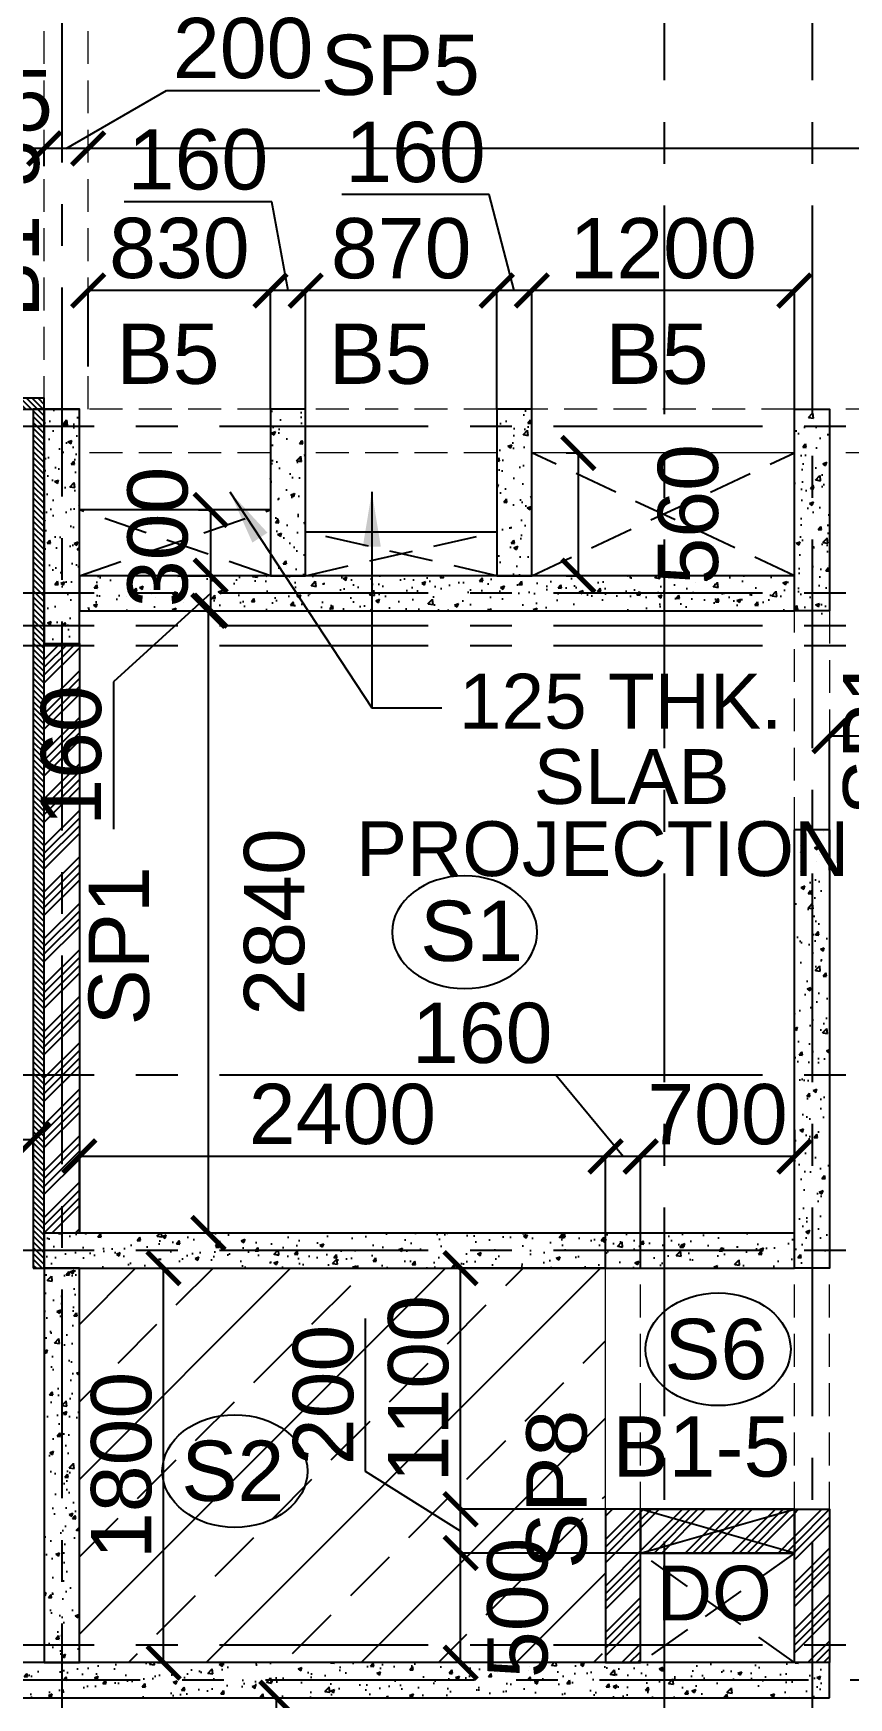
# Model space of a CAD drawing. Header units: inches. Extents: x -1898 to 127651, y -195120 to -109120.
# Drawn here: x 51554 to 55273, y -130830 to -123235 of the extents above; entities that cross this region are included whole.
import ezdxf

# ---------------------------------------------------------------- set-up
doc = ezdxf.new("R2010")
doc.units = ezdxf.units.IN
doc.header["$MEASUREMENT"] = 0
doc.linetypes.add('CENTER', pattern=[50.8, 31.75, -6.35, 6.35, -6.35])
doc.linetypes.add('Hidden', pattern=[3, 2, -1])
for name, color, linetype in [('1', 8, 'Continuous'), ('160 R.C. WALL HAT', 8, 'Continuous'), ('160 R.C.WALL', 6, 'Continuous'), ('2', 5, 'Continuous'), ('4', 4, 'Continuous'), ('ARROW', 5, 'Continuous'), ('BEAM TEXT', 4, 'Continuous'), ('DIM', 251, 'Continuous'), ('GRID', 8, 'CENTER'), ('NON STRUC R.C.WALL', 6, 'Continuous'), ('NON.STRUC.R.C.WALLS', 1, 'Continuous'), ('SPANRAL BEAM', 3, 'Continuous'), ('SUNKEN', 8, 'Continuous'), ('TEXT-1', 3, 'Continuous')]:
    doc.layers.add(name, color=color, linetype=linetype)
for name, color, linetype, lineweight in [('BEAMS', 3, 'Continuous', 0), ('SLAB CIR', 1, 'Continuous', 25), ('SLAB TXT', 3, 'Continuous', 0), ('text', 4, 'Continuous', 30)]:
    doc.layers.add(name, color=color, linetype=linetype, lineweight=lineweight)
doc.styles.add('T200', font='sanss___.ttf', dxfattribs={"height": 275})
doc.styles.add('T300', font='sanss___.ttf', dxfattribs={"height": 350})
doc.dimstyles.new('T 200', dxfattribs={"dimtxt": 275, "dimasz": 150, "dimexe": 1, "dimexo": 0, "dimgap": 50, "dimtad": 1, "dimdec": 0, "dimrnd": 5, "dimdsep": 46, "dimtxsty": 'T200', "dimblk": 'ARCHTICK', "dimcen": 2.5, "dimdle": 1, "dimclrd": 5, "dimclre": 253, "dimclrt": 1, "dimadec": 0, "dimazin": 0, "dimtfac": 1, "dimtdec": 0, "dimtmove": 2, "dimatfit": 3, "dimfxl": 0, "dimarcsym": 0})
pattern_1 = [(45, (2351000.05, -240971.21), (-106.066017, 106.066017), []), (45, (2351035.4, -240971.21), (-106.066017, 106.066017), []), (45, (2351070.76, -240971.21), (-106.066017, 106.066017), []), (45, (2351106.12, -240971.21), (-106.066017, 106.066017), [])]
pattern_2 = [(135, (89513.378, 0), (13.2582521, 13.2582521), [])]
pattern_3 = [(50, (2184721.52, 112605.64), (179.315046, -15.688034), [18.75, -206.25]), (355, (2184721.52, 112605.64), (-34.687833, 188.048033), [15, -165]), (100.451444, (2184736.47, 112604.33), (144.627212, 172.359998), [15.935048, -175.285528]), (46.1842, (2184721.52, 112655.64), (266.810333, -41.37982), [28.125, -309.375]), (96.635635, (2184743.76, 112652.2), (233.665486, 243.52965), [23.902586, -262.92844]), (351.184164, (2184721.52, 112655.64), (233.665486, 243.52965), [22.5, -247.5]), (21, (2184746.52, 112643.14), (149.226763, -100.654723), [18.75, -206.25]), (326, (2184746.52, 112643.14), (60.828833, 181.287511), [15, -165]), (71.451445, (2184758.96, 112634.75), (210.055594, 80.632788), [15.935047, -175.285528]), (37.5, (2184721.524, 112605.64), (3.0399638, 83.2234635), [0, -163, 0, -167.5, 0, -165.625]), (7.5, (2184721.52, 112605.64), (65.7673844, 98.602928), [0, -95.5, 0, -159.25, 0, -63.125]), (327.5, (2184665.774, 112605.64), (133.455609, -5.638718), [0, -62.5, 0, -195, 0, -258.75]), (317.5, (2184640.77, 112605.64), (145.7965423, 25.0262456), [0, -81.25, 0, -129.5, 0, -183.75])]

# ---------------------------------------------------------------- blocks, each defined once
blk = doc.blocks.new('_ARCHTICK')
at = {"color": 0, "linetype": 'ByBlock', "const_width": 0.15}
blk.add_lwpolyline([(-0.5, -0.5), (0.5, 0.5)], dxfattribs=at)
blk = doc.blocks.new('*D571')
at = {"layer": 'Defpoints', "color": 0}
for p in [(55186, -126442.3), (56986, -126636.4, 14.7), (55186, -127054, 14.7)]:
    blk.add_point(p, dxfattribs=at)
at = {"layer": 'DIM', "color": 5, "lineweight": -2}
blk.add_line((56987, -126442.3), (55185, -126442.3), dxfattribs=at)
at = {"layer": 'DIM', "color": 253, "lineweight": -2}
for p, q in [((55186, -127054), (55186, -126441.3)), ((56986, -126636.4), (56986, -126441.3))]:
    blk.add_line(p, q, dxfattribs=at)
at = {"layer": 'DIM', "color": 5, "lineweight": -2, "xscale": 150, "yscale": 150, "zscale": 150, "rotation": 180}
blk.add_blockref('_ARCHTICK', (55186, -126442.3), dxfattribs=at)
at = {"layer": 'DIM', "color": 5, "lineweight": -2, "xscale": 150, "yscale": 150, "zscale": 150}
blk.add_blockref('_ARCHTICK', (56986, -126442.3), dxfattribs=at)
at = {"layer": 'DIM', "color": 1, "insert": (56086, -126250.7), "char_height": 275, "attachment_point": 5, "style": 'T200'}
blk.add_mtext('1800', dxfattribs=at)
blk = doc.blocks.new('*D572')
at = {"layer": 'Defpoints', "color": 0}
for p in [(53984.9, -125150.2, 14.7), (54040.2, -125150.2), (53984.9, -125710.2, 14.7)]:
    blk.add_point(p, dxfattribs=at)
at = {"layer": 'DIM', "color": 253, "lineweight": -2}
for p, q in [((53984.9, -125150.2), (54041.2, -125150.2)), ((53984.9, -125710.2), (54041.2, -125710.2))]:
    blk.add_line(p, q, dxfattribs=at)
at = {"layer": 'DIM', "color": 5, "lineweight": -2}
blk.add_line((54040.2, -125711.2), (54040.2, -125149.2), dxfattribs=at)
at = {"layer": 'DIM', "color": 5, "lineweight": -2, "xscale": 150, "yscale": 150, "zscale": 150}
for p, rotation in [((54040.2, -125150.2), 90), ((54040.2, -125710.2), 270)]:
    blk.add_blockref('_ARCHTICK', p, dxfattribs=dict(at, rotation=rotation))
at = {"layer": 'DIM', "color": 1, "insert": (54541.7, -125430.2), "char_height": 275, "attachment_point": 5, "rotation": 90, "style": 'T200'}
blk.add_mtext('560', dxfattribs=at)
blk = doc.blocks.new('*D573')
at = {"layer": 'Defpoints', "color": 0}
for p in [(53828, -124409.5), (55026, -125030.2, 14.7), (53828, -125150.2, 14.7)]:
    blk.add_point(p, dxfattribs=at)
at = {"layer": 'DIM', "color": 5, "lineweight": -2}
blk.add_line((55027, -124409.5), (53827, -124409.5), dxfattribs=at)
at = {"layer": 'DIM', "color": 253, "lineweight": -2}
for p, q in [((53828, -125150.2), (53828, -124408.5)), ((55026, -125030.2), (55026, -124408.5))]:
    blk.add_line(p, q, dxfattribs=at)
at = {"layer": 'DIM', "color": 5, "lineweight": -2, "xscale": 150, "yscale": 150, "zscale": 150, "rotation": 180}
blk.add_blockref('_ARCHTICK', (53828, -124409.5), dxfattribs=at)
at = {"layer": 'DIM', "color": 5, "lineweight": -2, "xscale": 150, "yscale": 150, "zscale": 150}
blk.add_blockref('_ARCHTICK', (55026, -124409.5), dxfattribs=at)
at = {"layer": 'DIM', "color": 1, "insert": (54427, -124217.8), "char_height": 275, "attachment_point": 5, "style": 'T200'}
blk.add_mtext('1200', dxfattribs=at)
blk = doc.blocks.new('*D574')
at = {"layer": 'Defpoints', "color": 0}
for p in [(53668, -124409.5), (53668, -124950.2, 14.7), (53828, -125150.2, 14.7)]:
    blk.add_point(p, dxfattribs=at)
at = {"layer": 'DIM', "color": 5, "lineweight": -2}
for p, q in [((53633.1, -123970.5), (52960.8, -123970.5)), ((53748, -124409.5), (53633.1, -123970.5)), ((53829, -124409.5), (53667, -124409.5))]:
    blk.add_line(p, q, dxfattribs=at)
at = {"layer": 'DIM', "color": 253, "lineweight": -2}
for p, q in [((53668, -124950.2), (53668, -124408.5)), ((53828, -125150.2), (53828, -124408.5))]:
    blk.add_line(p, q, dxfattribs=at)
at = {"layer": 'DIM', "color": 5, "lineweight": -2, "xscale": 150, "yscale": 150, "zscale": 150, "rotation": 180}
blk.add_blockref('_ARCHTICK', (53668, -124409.5), dxfattribs=at)
at = {"layer": 'DIM', "color": 5, "lineweight": -2, "xscale": 150, "yscale": 150, "zscale": 150}
blk.add_blockref('_ARCHTICK', (53828, -124409.5), dxfattribs=at)
at = {"layer": 'DIM', "color": 1, "insert": (53297, -123778.7), "char_height": 275, "attachment_point": 5, "style": 'T200'}
blk.add_mtext('160', dxfattribs=at)
blk = doc.blocks.new('*D575')
at = {"layer": 'Defpoints', "color": 0}
for p in [(52795.9, -124409.5), (52795.9, -124950.2, 14.7), (53668, -124950.2, 14.7)]:
    blk.add_point(p, dxfattribs=at)
at = {"layer": 'DIM', "color": 5, "lineweight": -2}
blk.add_line((53669, -124409.5), (52794.9, -124409.5), dxfattribs=at)
at = {"layer": 'DIM', "color": 253, "lineweight": -2}
for p, q in [((52795.9, -124950.2), (52795.9, -124408.5)), ((53668, -124950.2), (53668, -124408.5))]:
    blk.add_line(p, q, dxfattribs=at)
at = {"layer": 'DIM', "color": 5, "lineweight": -2, "xscale": 150, "yscale": 150, "zscale": 150, "rotation": 180}
blk.add_blockref('_ARCHTICK', (52795.9, -124409.5), dxfattribs=at)
at = {"layer": 'DIM', "color": 5, "lineweight": -2, "xscale": 150, "yscale": 150, "zscale": 150}
blk.add_blockref('_ARCHTICK', (53668, -124409.5), dxfattribs=at)
at = {"layer": 'DIM', "color": 1, "insert": (53232, -124217.8), "char_height": 275, "attachment_point": 5, "style": 'T200'}
blk.add_mtext('870', dxfattribs=at)
blk = doc.blocks.new('*D576')
at = {"layer": 'Defpoints', "color": 0}
for p in [(52635.9, -124409.5), (52635.9, -124950.2, 14.7), (52795.9, -124950.2, 14.7)]:
    blk.add_point(p, dxfattribs=at)
at = {"layer": 'DIM', "color": 5, "lineweight": -2}
for p, q in [((52641.2, -124004.1), (51969, -124004.1)), ((52715.9, -124409.5), (52641.2, -124004.1)), ((52796.9, -124409.5), (52634.9, -124409.5))]:
    blk.add_line(p, q, dxfattribs=at)
at = {"layer": 'DIM', "color": 253, "lineweight": -2}
for p, q in [((52635.9, -124950.2), (52635.9, -124408.5)), ((52795.9, -124950.2), (52795.9, -124408.5))]:
    blk.add_line(p, q, dxfattribs=at)
at = {"layer": 'DIM', "color": 5, "lineweight": -2, "xscale": 150, "yscale": 150, "zscale": 150, "rotation": 180}
blk.add_blockref('_ARCHTICK', (52635.9, -124409.5), dxfattribs=at)
at = {"layer": 'DIM', "color": 5, "lineweight": -2, "xscale": 150, "yscale": 150, "zscale": 150}
blk.add_blockref('_ARCHTICK', (52795.9, -124409.5), dxfattribs=at)
at = {"layer": 'DIM', "color": 1, "insert": (52305.1, -123812.3), "char_height": 275, "attachment_point": 5, "style": 'T200'}
blk.add_mtext('160', dxfattribs=at)
blk = doc.blocks.new('*D559')
at = {"layer": 'Defpoints', "color": 0}
for p in [(52097.2, -130830.2, 14.7), (52662.6, -130830.2), (52395.7, -133980.2, 14.7)]:
    blk.add_point(p, dxfattribs=at)
at = {"layer": 'DIM', "color": 253, "lineweight": -2}
for p, q in [((52097.2, -130830.2), (52663.6, -130830.2)), ((52395.7, -133980.2), (52663.6, -133980.2))]:
    blk.add_line(p, q, dxfattribs=at)
at = {"layer": 'DIM', "color": 5, "lineweight": -2}
blk.add_line((52662.6, -133981.2), (52662.6, -130829.2), dxfattribs=at)
at = {"layer": 'DIM', "color": 5, "lineweight": -2, "xscale": 150, "yscale": 150, "zscale": 150}
for p, rotation in [((52662.6, -130830.2), 90), ((52662.6, -133980.2), 270)]:
    blk.add_blockref('_ARCHTICK', p, dxfattribs=dict(at, rotation=rotation))
at = {"layer": 'DIM', "color": 1, "insert": (52470.7, -132405.2), "char_height": 275, "attachment_point": 5, "rotation": 90, "style": 'T200'}
blk.add_mtext('3150', dxfattribs=at)
blk = doc.blocks.new('*D560')
at = {"layer": 'Defpoints', "color": 0}
for p in [(52120.9, -128870.2, 14.7), (52148.2, -128870.2), (52120.9, -130670.2, 14.7)]:
    blk.add_point(p, dxfattribs=at)
at = {"layer": 'DIM', "color": 253, "lineweight": -2}
for p, q in [((52120.9, -128870.2), (52149.2, -128870.2)), ((52120.9, -130670.2), (52149.2, -130670.2))]:
    blk.add_line(p, q, dxfattribs=at)
at = {"layer": 'DIM', "color": 5, "lineweight": -2}
blk.add_line((52148.2, -130671.2), (52148.2, -128869.2), dxfattribs=at)
at = {"layer": 'DIM', "color": 5, "lineweight": -2, "xscale": 150, "yscale": 150, "zscale": 150}
for p, rotation in [((52148.2, -128870.2), 90), ((52148.2, -130670.2), 270)]:
    blk.add_blockref('_ARCHTICK', p, dxfattribs=dict(at, rotation=rotation))
at = {"layer": 'DIM', "color": 1, "insert": (51956.5, -129770.2), "char_height": 275, "attachment_point": 5, "rotation": 90, "style": 'T200'}
blk.add_mtext('1800', dxfattribs=at)
blk = doc.blocks.new('*D561')
at = {"layer": 'Defpoints', "color": 0}
for p in [(52352.6, -125870.2, 14.7), (52352.6, -125870.2), (52352.6, -128710.2, 14.7)]:
    blk.add_point(p, dxfattribs=at)
at = {"layer": 'DIM', "color": 253, "lineweight": -2}
for p, q in [((52352.6, -125870.2), (52351.6, -125870.2)), ((52352.6, -128710.2), (52351.6, -128710.2))]:
    blk.add_line(p, q, dxfattribs=at)
at = {"layer": 'DIM', "color": 5, "lineweight": -2}
blk.add_line((52352.6, -128711.2), (52352.6, -125869.2), dxfattribs=at)
at = {"layer": 'DIM', "color": 5, "lineweight": -2, "xscale": 150, "yscale": 150, "zscale": 150}
for p, rotation in [((52352.6, -125870.2), 90), ((52352.6, -128710.2), 270)]:
    blk.add_blockref('_ARCHTICK', p, dxfattribs=dict(at, rotation=rotation))
at = {"layer": 'DIM', "color": 1, "insert": (52654, -127290.2), "char_height": 275, "attachment_point": 5, "rotation": 90, "style": 'T200'}
blk.add_mtext('2840', dxfattribs=at)
blk = doc.blocks.new('*D562')
at = {"layer": 'Defpoints', "color": 0}
for p in [(55026, -128238.9, 14.7), (54324.2, -128360.9), (54324.2, -128870.2, 14.7)]:
    blk.add_point(p, dxfattribs=at)
at = {"layer": 'DIM', "color": 253, "lineweight": -2}
for p, q in [((55026, -128238.9), (55026, -128361.9)), ((54324.2, -128870.2), (54324.2, -128359.9))]:
    blk.add_line(p, q, dxfattribs=at)
at = {"layer": 'DIM', "color": 5, "lineweight": -2}
blk.add_line((55027, -128360.9), (54323.2, -128360.9), dxfattribs=at)
at = {"layer": 'DIM', "color": 5, "lineweight": -2, "xscale": 150, "yscale": 150, "zscale": 150, "rotation": 180}
blk.add_blockref('_ARCHTICK', (54324.2, -128360.9), dxfattribs=at)
at = {"layer": 'DIM', "color": 5, "lineweight": -2, "xscale": 150, "yscale": 150, "zscale": 150}
blk.add_blockref('_ARCHTICK', (55026, -128360.9), dxfattribs=at)
at = {"layer": 'DIM', "color": 1, "insert": (54675.1, -128169.2), "char_height": 275, "attachment_point": 5, "style": 'T200'}
blk.add_mtext('700', dxfattribs=at)
blk = doc.blocks.new('*D489')
at = {"layer": 'Defpoints', "color": 0}
for p in [(51804.1, -123760.8, 14.7), (51804.1, -123760.8), (84131, -123823.3, 14.7)]:
    blk.add_point(p, dxfattribs=at)
at = {"layer": 'DIM', "color": 5, "lineweight": -2}
blk.add_line((84132, -123760.8), (51803.1, -123760.8), dxfattribs=at)
at = {"layer": 'DIM', "color": 253, "lineweight": -2}
for p, q in [((51804.1, -123760.8), (51804.1, -123759.8)), ((84131, -123823.3), (84131, -123759.8))]:
    blk.add_line(p, q, dxfattribs=at)
at = {"layer": 'DIM', "color": 5, "lineweight": -2, "xscale": 150, "yscale": 150, "zscale": 150, "rotation": 180}
blk.add_blockref('_ARCHTICK', (51804.1, -123760.8), dxfattribs=at)
at = {"layer": 'DIM', "color": 5, "lineweight": -2, "xscale": 150, "yscale": 150, "zscale": 150}
blk.add_blockref('_ARCHTICK', (84131, -123760.8), dxfattribs=at)
at = {"layer": 'DIM', "color": 1, "insert": (67967.5, -123568.9), "char_height": 275, "attachment_point": 5, "style": 'T200'}
blk.add_mtext('32325', dxfattribs=at)
blk = doc.blocks.new('*D490')
at = {"layer": 'Defpoints', "color": 0}
for p in [(51604.1, -123760.8), (51804.1, -123740.6, 14.7), (51604.1, -123841.5, 14.7)]:
    blk.add_point(p, dxfattribs=at)
at = {"layer": 'DIM', "color": 5, "lineweight": -2}
for p, q in [((51704.1, -123760.8), (52161.9, -123496.1)), ((52161.9, -123496.1), (52860.2, -123496.1)), ((51805.1, -123760.8), (51603.1, -123760.8))]:
    blk.add_line(p, q, dxfattribs=at)
at = {"layer": 'DIM', "color": 253, "lineweight": -2}
for p, q in [((51604.1, -123841.5), (51604.1, -123759.8)), ((51804.1, -123740.6), (51804.1, -123761.8))]:
    blk.add_line(p, q, dxfattribs=at)
at = {"layer": 'DIM', "color": 5, "lineweight": -2, "xscale": 150, "yscale": 150, "zscale": 150, "rotation": 180}
blk.add_blockref('_ARCHTICK', (51604.1, -123760.8), dxfattribs=at)
at = {"layer": 'DIM', "color": 5, "lineweight": -2, "xscale": 150, "yscale": 150, "zscale": 150}
blk.add_blockref('_ARCHTICK', (51804.1, -123760.8), dxfattribs=at)
at = {"layer": 'DIM', "color": 1, "insert": (52511.1, -123304.5), "char_height": 275, "attachment_point": 5, "style": 'T200'}
blk.add_mtext('200', dxfattribs=at)
blk = doc.blocks.new('*D491')
at = {"layer": 'Defpoints', "color": 0}
for p in [(51041, -123760.8), (51041, -123809.1, 14.7), (51604.1, -123841.5, 14.7)]:
    blk.add_point(p, dxfattribs=at)
at = {"layer": 'DIM', "color": 5, "lineweight": -2}
blk.add_line((51605.1, -123760.8), (51040, -123760.8), dxfattribs=at)
at = {"layer": 'DIM', "color": 253, "lineweight": -2}
for p, q in [((51041, -123809.1), (51041, -123759.8)), ((51604.1, -123841.5), (51604.1, -123759.8))]:
    blk.add_line(p, q, dxfattribs=at)
at = {"layer": 'DIM', "color": 5, "lineweight": -2, "xscale": 150, "yscale": 150, "zscale": 150, "rotation": 180}
blk.add_blockref('_ARCHTICK', (51041, -123760.8), dxfattribs=at)
at = {"layer": 'DIM', "color": 5, "lineweight": -2, "xscale": 150, "yscale": 150, "zscale": 150}
blk.add_blockref('_ARCHTICK', (51604.1, -123760.8), dxfattribs=at)
at = {"layer": 'DIM', "color": 1, "insert": (51322.5, -123542.9), "char_height": 275, "attachment_point": 5, "style": 'T200'}
blk.add_mtext('565', dxfattribs=at)
blk = doc.blocks.new('*D443')
at = {"layer": 'Defpoints', "color": 0}
for p in [(53503, -130170.2), (54324.2, -130170.2, 14.7), (54324.2, -130670.2, 14.7)]:
    blk.add_point(p, dxfattribs=at)
at = {"layer": 'DIM', "color": 253, "lineweight": -2}
for p, q in [((54324.2, -130170.2), (53502, -130170.2)), ((54324.2, -130670.2), (53502, -130670.2))]:
    blk.add_line(p, q, dxfattribs=at)
at = {"layer": 'DIM', "color": 5, "lineweight": -2}
blk.add_line((53503, -130671.2), (53503, -130169.2), dxfattribs=at)
at = {"layer": 'DIM', "color": 5, "lineweight": -2, "xscale": 150, "yscale": 150, "zscale": 150}
for p, rotation in [((53503, -130170.2), 90), ((53503, -130670.2), 270)]:
    blk.add_blockref('_ARCHTICK', p, dxfattribs=dict(at, rotation=rotation))
at = {"layer": 'DIM', "color": 1, "insert": (53764, -130420.2), "char_height": 275, "attachment_point": 5, "rotation": 90, "style": 'T200'}
blk.add_mtext('500', dxfattribs=at)
blk = doc.blocks.new('*D444')
at = {"layer": 'Defpoints', "color": 0}
for p in [(53503, -129970.2), (54164.2, -129970.2, 14.7), (54324.2, -130170.2, 14.7)]:
    blk.add_point(p, dxfattribs=at)
at = {"layer": 'DIM', "color": 5, "lineweight": -2}
for p, q in [((53069.4, -129797.7), (53069.4, -129099.4)), ((53503, -130070.2), (53069.4, -129797.7)), ((53503, -130171.2), (53503, -129969.2))]:
    blk.add_line(p, q, dxfattribs=at)
at = {"layer": 'DIM', "color": 253, "lineweight": -2}
for p, q in [((54164.2, -129970.2), (53502, -129970.2)), ((54324.2, -130170.2), (53502, -130170.2))]:
    blk.add_line(p, q, dxfattribs=at)
at = {"layer": 'DIM', "color": 5, "lineweight": -2, "xscale": 150, "yscale": 150, "zscale": 150}
for p, rotation in [((53503, -129970.2), 90), ((53503, -130170.2), 270)]:
    blk.add_blockref('_ARCHTICK', p, dxfattribs=dict(at, rotation=rotation))
at = {"layer": 'DIM', "color": 1, "insert": (52877.7, -129448.6), "char_height": 275, "attachment_point": 5, "rotation": 90, "style": 'T200'}
blk.add_mtext('200', dxfattribs=at)
blk = doc.blocks.new('*D445')
at = {"layer": 'Defpoints', "color": 0}
for p in [(53503, -128870.2), (54164.2, -128870.2, 14.7), (54164.2, -129970.2, 14.7)]:
    blk.add_point(p, dxfattribs=at)
at = {"layer": 'DIM', "color": 253, "lineweight": -2}
for p, q in [((54164.2, -128870.2), (53502, -128870.2)), ((54164.2, -129970.2), (53502, -129970.2))]:
    blk.add_line(p, q, dxfattribs=at)
at = {"layer": 'DIM', "color": 5, "lineweight": -2}
blk.add_line((53503, -129971.2), (53503, -128869.2), dxfattribs=at)
at = {"layer": 'DIM', "color": 5, "lineweight": -2, "xscale": 150, "yscale": 150, "zscale": 150}
for p, rotation in [((53503, -128870.2), 90), ((53503, -129970.2), 270)]:
    blk.add_blockref('_ARCHTICK', p, dxfattribs=dict(at, rotation=rotation))
at = {"layer": 'DIM', "color": 1, "insert": (53311.4, -129420.2), "char_height": 275, "attachment_point": 5, "rotation": 90, "style": 'T200'}
blk.add_mtext('1100', dxfattribs=at)
blk = doc.blocks.new('*D447')
at = {"layer": 'Defpoints', "color": 0}
for p in [(54164.2, -128359.9), (54164.2, -128870.2), (54324.2, -128870.2)]:
    blk.add_point(p, dxfattribs=at)
at = {"layer": 'DIM', "color": 5, "lineweight": -2}
for p, q in [((53937.7, -127990.2), (53265.5, -127990.2)), ((54244.2, -128359.9), (53937.7, -127990.2)), ((54325.2, -128359.9), (54163.2, -128359.9))]:
    blk.add_line(p, q, dxfattribs=at)
at = {"layer": 'DIM', "color": 253, "lineweight": -2}
for p, q in [((54164.2, -128870.2), (54164.2, -128358.9)), ((54324.2, -128870.2), (54324.2, -128358.9))]:
    blk.add_line(p, q, dxfattribs=at)
at = {"layer": 'DIM', "color": 5, "lineweight": -2, "xscale": 150, "yscale": 150, "zscale": 150, "rotation": 180}
blk.add_blockref('_ARCHTICK', (54164.2, -128359.9), dxfattribs=at)
at = {"layer": 'DIM', "color": 5, "lineweight": -2, "xscale": 150, "yscale": 150, "zscale": 150}
blk.add_blockref('_ARCHTICK', (54324.2, -128359.9), dxfattribs=at)
at = {"layer": 'DIM', "color": 1, "insert": (53601.6, -127798.3), "char_height": 275, "attachment_point": 5, "style": 'T200'}
blk.add_mtext('160', dxfattribs=at)
blk = doc.blocks.new('*D448')
at = {"layer": 'Defpoints', "color": 0}
for p in [(51763.9, -128359.9), (51763.9, -128710.2, 14.7), (54164.2, -128870.2)]:
    blk.add_point(p, dxfattribs=at)
at = {"layer": 'DIM', "color": 5, "lineweight": -2}
blk.add_line((54165.2, -128359.9), (51762.9, -128359.9), dxfattribs=at)
at = {"layer": 'DIM', "color": 253, "lineweight": -2}
for p, q in [((51763.9, -128710.2), (51763.9, -128358.9)), ((54164.2, -128870.2), (54164.2, -128358.9))]:
    blk.add_line(p, q, dxfattribs=at)
at = {"layer": 'DIM', "color": 5, "lineweight": -2, "xscale": 150, "yscale": 150, "zscale": 150, "rotation": 180}
blk.add_blockref('_ARCHTICK', (51763.9, -128359.9), dxfattribs=at)
at = {"layer": 'DIM', "color": 5, "lineweight": -2, "xscale": 150, "yscale": 150, "zscale": 150}
blk.add_blockref('_ARCHTICK', (54164.2, -128359.9), dxfattribs=at)
at = {"layer": 'DIM', "color": 1, "insert": (52964, -128168.2), "char_height": 275, "attachment_point": 5, "style": 'T200'}
blk.add_mtext('2400', dxfattribs=at)
blk = doc.blocks.new('*D449')
at = {"layer": 'Defpoints', "color": 0}
for p in [(52213.6, -125710.2, 14.7), (52363.1, -125710.2), (52213.6, -125870.2, 14.7)]:
    blk.add_point(p, dxfattribs=at)
at = {"layer": 'DIM', "color": 253, "lineweight": -2}
for p, q in [((52213.6, -125710.2), (52364.1, -125710.2)), ((52213.6, -125870.2), (52364.1, -125870.2))]:
    blk.add_line(p, q, dxfattribs=at)
at = {"layer": 'DIM', "color": 5, "lineweight": -2}
for p, q in [((52363.1, -125871.2), (52363.1, -125709.2)), ((52363.1, -125790.2), (51919.4, -126195.1)), ((51919.4, -126195.1), (51919.4, -126867.3))]:
    blk.add_line(p, q, dxfattribs=at)
at = {"layer": 'DIM', "color": 5, "lineweight": -2, "xscale": 150, "yscale": 150, "zscale": 150}
for p, rotation in [((52363.1, -125710.2), 90), ((52363.1, -125870.2), 270)]:
    blk.add_blockref('_ARCHTICK', p, dxfattribs=dict(at, rotation=rotation))
at = {"layer": 'DIM', "color": 1, "insert": (51727.6, -126531.2), "char_height": 275, "attachment_point": 5, "rotation": 90, "style": 'T200'}
blk.add_mtext('160', dxfattribs=at)
blk = doc.blocks.new('*D450')
at = {"layer": 'Defpoints', "color": 0}
for p in [(51804.1, -124408.5), (51804.1, -124756.4, 14.1), (52635.9, -124756.4)]:
    blk.add_point(p, dxfattribs=at)
at = {"layer": 'DIM', "color": 5, "lineweight": -2}
blk.add_line((52636.9, -124408.5), (51803.1, -124408.5), dxfattribs=at)
at = {"layer": 'DIM', "color": 253, "lineweight": -2}
for p, q in [((51804.1, -124756.4), (51804.1, -124407.5)), ((52635.9, -124756.4), (52635.9, -124407.5))]:
    blk.add_line(p, q, dxfattribs=at)
at = {"layer": 'DIM', "color": 5, "lineweight": -2, "xscale": 150, "yscale": 150, "zscale": 150, "rotation": 180}
blk.add_blockref('_ARCHTICK', (51804.1, -124408.5), dxfattribs=at)
at = {"layer": 'DIM', "color": 5, "lineweight": -2, "xscale": 150, "yscale": 150, "zscale": 150}
blk.add_blockref('_ARCHTICK', (52635.9, -124408.5), dxfattribs=at)
at = {"layer": 'DIM', "color": 1, "insert": (52220, -124216.6), "char_height": 275, "attachment_point": 5, "style": 'T200'}
blk.add_mtext('830', dxfattribs=at)
blk = doc.blocks.new('*D673')
at = {"layer": 'Defpoints', "color": 0}
for p in [(51553.9, -128282.4), (51393.9, -128386.5, 14.7), (51553.9, -128376.8, 14.7)]:
    blk.add_point(p, dxfattribs=at)
at = {"layer": 'DIM', "color": 5, "lineweight": -2}
for p, q in [((51473.9, -128282.4), (51230.4, -128600.9)), ((51392.9, -128282.4), (51554.9, -128282.4)), ((51230.4, -128600.9), (50558.2, -128600.9))]:
    blk.add_line(p, q, dxfattribs=at)
at = {"layer": 'DIM', "color": 253, "lineweight": -2}
for p, q in [((51393.9, -128386.5), (51393.9, -128281.4)), ((51553.9, -128376.8), (51553.9, -128281.4))]:
    blk.add_line(p, q, dxfattribs=at)
at = {"layer": 'DIM', "color": 5, "lineweight": -2, "xscale": 150, "yscale": 150, "zscale": 150, "rotation": 180}
blk.add_blockref('_ARCHTICK', (51393.9, -128282.4), dxfattribs=at)
at = {"layer": 'DIM', "color": 5, "lineweight": -2, "xscale": 150, "yscale": 150, "zscale": 150}
blk.add_blockref('_ARCHTICK', (51553.9, -128282.4), dxfattribs=at)
at = {"layer": 'DIM', "color": 1, "insert": (50894.3, -128409.1), "char_height": 275, "attachment_point": 5, "style": 'T200'}
blk.add_mtext('160', dxfattribs=at)
blk = doc.blocks.new('*D812')
at = {"layer": 'Defpoints', "color": 0}
for p in [(52307.8, -125410.2, 14.7), (52363.1, -125410.2), (52307.8, -125710.2, 14.7)]:
    blk.add_point(p, dxfattribs=at)
at = {"layer": 'DIM', "color": 253, "lineweight": -2}
for p, q in [((52307.8, -125410.2), (52364.1, -125410.2)), ((52307.8, -125710.2), (52364.1, -125710.2))]:
    blk.add_line(p, q, dxfattribs=at)
at = {"layer": 'DIM', "color": 5, "lineweight": -2}
blk.add_line((52363.1, -125711.2), (52363.1, -125409.2), dxfattribs=at)
at = {"layer": 'DIM', "color": 5, "lineweight": -2, "xscale": 150, "yscale": 150, "zscale": 150}
for p, rotation in [((52363.1, -125410.2), 90), ((52363.1, -125710.2), 270)]:
    blk.add_blockref('_ARCHTICK', p, dxfattribs=dict(at, rotation=rotation))
at = {"layer": 'DIM', "color": 1, "insert": (52122.3, -125533.5), "char_height": 275, "attachment_point": 5, "rotation": 90, "style": 'T200'}
blk.add_mtext('300', dxfattribs=at)

msp = doc.modelspace()

# ---------------------------------------------------------------- hatches: boundary and pattern name
at = {"layer": '160 R.C. WALL HAT'}
h = msp.add_hatch(dxfattribs=at)
h.set_pattern_fill('AR-CONC', color=256, scale=25)
h.set_pattern_definition(pattern_3)
h.paths.add_polyline_path([(51603.9, -124950.2), (51763.9, -124950.2), (51763.9, -126019.7), (51603.9, -126019.7)])
h = msp.add_hatch(dxfattribs=at)
h.set_pattern_fill('AR-CONC', color=256, scale=25)
h.set_pattern_definition(pattern_3)
h.paths.add_polyline_path([(52635.9, -124950.2), (52795.9, -124950.2), (52795.9, -125710.2), (52635.9, -125710.2)])
h = msp.add_hatch(dxfattribs=at)
h.set_pattern_fill('AR-CONC', color=256, scale=25)
h.set_pattern_definition(pattern_3)
h.paths.add_polyline_path([(53828, -124950.2), (53668, -124950.2), (53668, -125710.2), (53828, -125710.2)])
h = msp.add_hatch(dxfattribs=at)
h.set_pattern_fill('AR-CONC', color=256, scale=25)
h.set_pattern_definition(pattern_3)
h.paths.add_polyline_path([(55186, -125890.2), (55026, -125890.2), (55026, -124950.2), (55186, -124950.2)])
h = msp.add_hatch(dxfattribs=at)
h.set_pattern_fill('AR-CONC', color=256, scale=25)
h.set_pattern_definition(pattern_3)
h.paths.add_polyline_path([(51803.9, -125710.2), (55006, -125710.2), (55006, -125870.2), (51803.9, -125870.2)])
h = msp.add_hatch(dxfattribs=at)
h.set_pattern_fill('AR-CONC', color=256, scale=25)
h.set_pattern_definition(pattern_3)
h.paths.add_polyline_path([(55186, -128870.2), (55026, -128870.2), (55026, -126870.2), (55186, -126870.2)])
h = msp.add_hatch(dxfattribs=at)
h.set_pattern_fill('AR-CONC', color=256, scale=25)
h.set_pattern_definition(pattern_3)
h.paths.add_polyline_path([(55026, -128710.2), (51603.9, -128710.2), (51603.9, -128870.2), (55026, -128870.2)])
h = msp.add_hatch(dxfattribs=at)
h.set_pattern_fill('AR-CONC', color=256, scale=25)
h.set_pattern_definition(pattern_3)
h.paths.add_polyline_path([(51603.9, -128870.2), (51763.9, -128870.2), (51763.9, -130670.2), (51603.9, -130670.2)])
h = msp.add_hatch(dxfattribs=at)
h.set_pattern_fill('AR-CONC', color=256, scale=25)
h.set_pattern_definition(pattern_3)
h.paths.add_polyline_path([(55186, -130830.2), (55186, -130670.2), (51226, -130670.2), (51226, -130830.2)])
at = {"layer": '2'}
h = msp.add_hatch(dxfattribs=at)
h.set_pattern_fill('ANSI31', color=1, scale=150, style=0)
h.set_pattern_definition(pattern_2)
h.paths.add_polyline_path([(51041, -124950.2), (51604.1, -124950.2), (51604.1, -124900.2), (51041, -124900.2)])
h = msp.add_hatch(dxfattribs=at)
h.set_pattern_fill('ANSI31', color=1, scale=150, style=0)
h.set_pattern_definition(pattern_2)
h.paths.add_polyline_path([(51553.9, -128870.2), (51603.9, -128870.2), (51603.9, -124950.2), (51553.9, -124950.2)])
at = {"layer": 'NON STRUC R.C.WALL'}
h = msp.add_hatch(dxfattribs=at)
h.set_pattern_fill('ANSI34', color=1, scale=200)
h.set_pattern_definition(pattern_1)
h.paths.add_polyline_path([(51763.9, -128710.2), (51603.9, -128710.2), (51603.9, -126019.7), (51763.9, -126019.7)])
h = msp.add_hatch(dxfattribs=at)
h.set_pattern_fill('ANSI34', color=1, scale=200)
h.set_pattern_definition(pattern_1)
h.paths.add_polyline_path([(54324.2, -129970.2), (54164.2, -129970.2), (54164.2, -130670.2), (54324.2, -130670.2)])
h = msp.add_hatch(dxfattribs=at)
h.set_pattern_fill('ANSI34', color=1, scale=200)
h.set_pattern_definition(pattern_1)
h.paths.add_polyline_path([(55026, -129970.2), (54324.2, -129970.2), (54324.2, -130170.2), (55026, -130170.2)])
h = msp.add_hatch(dxfattribs=at)
h.set_pattern_fill('ANSI34', color=1, scale=200)
h.set_pattern_definition(pattern_1)
h.paths.add_polyline_path([(55026, -129970.2), (55186, -129970.2), (55186, -130670.2), (55026, -130670.2)])
at = {"layer": 'SUNKEN'}
h = msp.add_hatch(dxfattribs=at)
h.set_pattern_fill('ANSI33', color=256, scale=2000)
h.set_pattern_definition([(45, (2365682.36, -269575.83), (-353.55339, 353.55339), []), (45, (2366035.9, -269575.83), (-353.55339, 353.55339), [250, -125])])
h.paths.add_polyline_path([(51763.9, -130670.2), (51763.9, -128910.2), (51763.9, -128870.2), (54164.2, -128870.2), (54164.2, -130670.2)])

# ---------------------------------------------------------------- linework, layer by layer
at = {"layer": '1', "linetype": 'Hidden', "ltscale": 100}
for p, q in [((55026, -125710.2, 14.7), (53828, -125150.2, 14.7)), ((53828, -125710.2, 14.7), (55026, -125150.2, 14.7)), ((52635.9, -125710.2, 14.7), (51763.9, -125410.2, 14.7)), ((51763.9, -125710.2, 14.7), (52635.9, -125410.2, 14.7)), ((53668, -125710.2, 14.7), (52795.9, -125510.2, 14.7)), ((52795.9, -125710.2, 14.7), (53668, -125510.2, 14.7)), ((55026, -130670.2, 14.7), (54324.2, -130170.2, 14.7)), ((55026, -130170.2, 14.7), (54324.2, -130670.2, 14.7))]:
    msp.add_line(p, q, dxfattribs=at)
at = {"layer": '160 R.C.WALL'}
msp.add_line((55186, -126870.2, 14.7), (55026, -126870.2, 14.7), dxfattribs=at)
at = {"layer": '160 R.C.WALL', "elevation": 14.7}
for points in [[(51603.9, -126019.7), (51763.9, -126019.7), (51763.9, -124950.2), (51603.9, -124950.2)], [(52795.9, -124950.2), (52635.9, -124950.2), (52635.9, -125710.2), (52795.9, -125710.2)], [(53828, -124950.2), (53668, -124950.2), (53668, -125710.2), (53828, -125710.2)], [(55026, -125710.2), (51763.9, -125710.2), (51763.9, -125870.2), (55026, -125870.2)], [(55026, -128710.2), (51603.9, -128710.2), (51603.9, -128870.2), (55026, -128870.2)], [(51603.9, -130670.2), (51763.9, -130670.2), (51763.9, -128870.2), (51603.9, -128870.2)], [(55186, -130830.2), (55186, -130670.2), (51226, -130670.2), (51226, -130830.2)]]:
    msp.add_lwpolyline(points, close=True, dxfattribs=at)
for points in [[(55026, -125870.2), (55026, -124950.2), (55186, -124950.2), (55186, -125870.2), (55026, -125870.2)], [(55186, -126870.2), (55186, -128870.2), (55026, -128870.2), (55026, -126870.2)]]:
    msp.add_lwpolyline(points, dxfattribs=at)
at = {"layer": '2', "color": 5}
for p, q in [((54324.2, -130170.2, 14.7), (55026, -129970.2, 14.7)), ((55026, -130170.2, 14.7), (54324.2, -129970.2, 14.7))]:
    msp.add_line(p, q, dxfattribs=at)
at = {"layer": '2', "color": 1, "elevation": 14.7}
for points in [[(51041, -124950.2), (51604.1, -124950.2), (51604.1, -124900.2), (51041, -124900.2)], [(51553.9, -128870.2), (51603.9, -128870.2), (51603.9, -124950.2), (51553.9, -124950.2)]]:
    msp.add_lwpolyline(points, close=True, dxfattribs=at)
at = {"layer": '2', "color": 5, "elevation": 14.7}
msp.add_lwpolyline([(54324.2, -129970.2), (55026, -129970.2), (55026, -130170.2), (54324.2, -130170.2)], close=True, dxfattribs=at)
at = {"layer": '4'}
for p, q in [((37959.5, -124950.2, 14.7), (51763.9, -124950.2, 14.7)), ((52635.9, -125410.2, 14.7), (51763.9, -125410.2, 14.7)), ((52795.9, -125510.2, 14.7), (53668, -125510.2, 14.7))]:
    msp.add_line(p, q, dxfattribs=at)
at = {"layer": 'BEAMS', "linetype": 'Hidden', "ltscale": 75}
for p, q in [((51604.1, -124950.2, 14.7), (51604.1, -123150.2, 14.7)), ((51804.1, -124950.2, 14.7), (51804.1, -123150.2, 14.7)), ((52635.9, -124950.2, 14.7), (51763.9, -124950.2, 14.7)), ((53668, -124950.2, 14.7), (52795.9, -124950.2, 14.7)), ((55026, -124950.2, 14.7), (53828, -124950.2, 14.7)), ((56986, -124950.2, 14.7), (55186, -124950.2, 14.7)), ((52635.9, -125150.2, 14.7), (51763.9, -125150.2, 14.7)), ((53668, -125150.2, 14.7), (52795.9, -125150.2, 14.7)), ((56986, -125150.2, 14.7), (55186, -125150.2, 14.7)), ((51553.9, -126019.7, 14.7), (51553.9, -128710.2, 14.7)), ((51603.9, -126019.7, 14.7), (51603.9, -128710.2, 14.7)), ((51763.9, -126019.7, 14.7), (51763.9, -128710.2, 14.7)), ((54324.2, -130670.2, 14.7), (54324.2, -128870.2, 14.7)), ((55026, -130670.2, 14.7), (55026, -128870.2, 14.7)), ((55186, -130670.2, 14.7), (55186, -128870.2, 14.7)), ((55026, -129970.2, 14.7), (54324.2, -129970.2, 14.7)), ((55026, -130170.2, 14.7), (54324.2, -130170.2, 14.7))]:
    msp.add_line(p, q, dxfattribs=at)
at = {"layer": 'BEAMS', "color": 4, "linetype": 'Continuous', "ltscale": 0.01}
for p, q in [((55026, -125150.2, 14.7), (53828, -125150.2, 14.7)), ((54164.2, -130670.2, 14.7), (54164.2, -128870.2, 14.7))]:
    msp.add_line(p, q, dxfattribs=at)
at = {"layer": 'BEAMS', "linetype": 'Hidden', "ltscale": 75, "elevation": 14.7}
for points in [[(55026, -126870.2), (55026, -125870.2)], [(55186, -125870.2), (55186, -126870.2)]]:
    msp.add_lwpolyline(points, dxfattribs=at)
at = {"layer": 'GRID', "ltscale": 30}
for p, q in [((54431, -111829.1, 14.7), (54431, -143550.6, 14.7)), ((55106, -111829.1, 14.7), (55106, -143550.6, 14.7)), ((51683.9, -112203.8, 14.7), (51683.9, -143550.6, 14.7)), ((86883.8, -125030.2, 14.7), (1190.2, -125030.2, 14.7)), ((86883.8, -125790.2, 14.7), (1084.7, -125790.2, 14.7)), ((86883.8, -125939.8, 14.7), (0, -125939.8, 14.7)), ((86883.8, -126030.2, 14.7), (1000.5, -126030.2, 14.7)), ((86883.8, -127990.2, 14.7), (912, -127990.2, 14.7)), ((86883.8, -128790.2, 14.7), (739.5, -128790.2, 14.7)), ((86883.8, -130590.2, 14.7), (936.5, -130590.2, 14.7)), ((87093.8, -130750.2, 14.7), (739.5, -130750.2, 14.7))]:
    msp.add_line(p, q, dxfattribs=at)
at = {"layer": 'NON.STRUC.R.C.WALLS', "elevation": 14.7}
for points in [[(51763.9, -128710.2), (51603.9, -128710.2), (51603.9, -126019.7), (51763.9, -126019.7)], [(54324.2, -129970.2), (54164.2, -129970.2), (54164.2, -130670.2), (54324.2, -130670.2)], [(55026, -129970.2), (54324.2, -129970.2), (54324.2, -130170.2), (55026, -130170.2)], [(55026, -129970.2), (55186, -129970.2), (55186, -130670.2), (55026, -130670.2)]]:
    msp.add_lwpolyline(points, close=True, dxfattribs=at)
at = {"layer": 'SLAB CIR', "extrusion": (0, 0, -1)}
msp.add_ellipse((53521.2, -127337.1), major_axis=(-331, 0), ratio=0.77685, dxfattribs=at)
at = {"layer": 'SLAB CIR'}
for centre in [(54677.8, -129240.3), (52473.3, -129796.2)]:
    msp.add_ellipse(centre, major_axis=(-331, 0), ratio=0.77685, dxfattribs=at)

# ---------------------------------------------------------------- texts
at = {"layer": 'BEAM TEXT', "style": 'T300'}
msp.add_text('B1-3', height=275, rotation=90, dxfattribs=at).set_placement((51580, -124533.6))
for s, p in [('B5', (51933.3, -124835)), ('B5', (52901.7, -124835)), ('B5', (54164, -124835)), ('B1-5', (54196, -129821.1))]:
    msp.add_text(s, height=275, dxfattribs=at).set_placement(p)
at = {"layer": 'SLAB TXT', "style": 'T300'}
for s, p in [('S1', (53318.5, -127468.3)), ('S6', (54432.4, -129376.4)), ('S2', (52229.1, -129932.2))]:
    msp.add_text(s, height=275, dxfattribs=at).set_placement(p)
at = {"layer": 'SPANRAL BEAM', "style": 'T300'}
msp.add_text('SP5', height=275, dxfattribs=at).set_placement((52864.8, -123516.6))
for s, p in [('SP1', (55522.8, -126804.8)), ('SP1', (52081, -127762.6)), ('SP8', (54077.9, -130242.4))]:
    msp.add_text(s, height=275, rotation=90, dxfattribs=at).set_placement(p)
at = {"layer": 'text', "color": 30, "style": 'T300'}
for s, p in [('125 THK.', (53495.5, -126407.8, -14.7)), ('SLAB', (53837.1, -126751.6, -14.7)), ('PROJECTION', (53025.7, -127081, -14.7))]:
    msp.add_text(s, height=250, dxfattribs=at).set_placement(p)
at = {"layer": 'TEXT-1', "color": 4, "style": 'T300'}
msp.add_text('DO', height=250, dxfattribs=at).set_placement((54398.2, -130477.7))

# ---------------------------------------------------------------- dimensions: what is measured, and where the dimension line sits
at = {"layer": 'DIM'}
for base, p1, p2, angle, picture, middle in [((51604.1, -123760.8), (51804.1, -123740.6, 14.7), (51604.1, -123841.5, 14.7), 180, '*D490', (52211.9, -123496.1)), ((52635.9, -124409.5), (52795.9, -124950.2, 14.7), (52635.9, -124950.2, 14.7), 180, '*D576', (52591.2, -124004.1)), ((53668, -124409.5), (53828, -125150.2, 14.7), (53668, -124950.2, 14.7), 180, '*D574', (53583.1, -123970.5)), ((52363.1, -125710.2), (52213.6, -125870.2, 14.7), (52213.6, -125710.2, 14.7), 90, '*D449', (51919.4, -126245.1)), ((54164.2, -128359.9), (54324.2, -128870.2), (54164.2, -128870.2), 180, '*D447', (53887.7, -127990.2)), ((53503, -129970.2), (54324.2, -130170.2, 14.7), (54164.2, -129970.2, 14.7), 90, '*D444', (53069.4, -129747.7))]:
    dim = msp.add_linear_dim(base=base, p1=p1, p2=p2, angle=angle, dimstyle='T 200', override={"dimtmove": 1}, dxfattribs=at)
    dim.commit()
    dim.dimension.update_dxf_attribs({"geometry": picture, "text_midpoint": middle, "dimtype": 160})
for base, p1, p2, angle, picture, middle in [((51041, -123760.8), (51604.1, -123841.5, 14.7), (51041, -123809.1, 14.7), 180, '*D491', (51322.5, -123542.9)), ((51804.1, -123760.8), (84131, -123823.3, 14.7), (51804.1, -123760.8, 14.7), 180, '*D489', (67967.5, -123568.9)), ((51804.1, -124408.5), (52635.9, -124756.4), (51804.1, -124756.4, 14.1), 180, '*D450', (52220, -124216.6)), ((52795.9, -124409.5), (53668, -124950.2, 14.7), (52795.9, -124950.2, 14.7), 180, '*D575', (53232, -124217.8)), ((53828, -124409.5), (55026, -125030.2, 14.7), (53828, -125150.2, 14.7), 180, '*D573', (54427, -124217.8)), ((54040.2, -125150.2), (53984.9, -125710.2, 14.7), (53984.9, -125150.2, 14.7), 90, '*D572', (54541.7, -125430.2)), ((55186, -126442.3), (56986, -126636.4, 14.7), (55186, -127054, 14.7), 180, '*D571', (56086, -126250.7)), ((51763.9, -128359.9), (54164.2, -128870.2), (51763.9, -128710.2, 14.7), 180, '*D448', (52964, -128168.2)), ((54324.2, -128360.9), (55026, -128238.9, 14.7), (54324.2, -128870.2, 14.7), 180, '*D562', (54675.1, -128169.2)), ((52148.2, -128870.2), (52120.9, -130670.2, 14.7), (52120.9, -128870.2, 14.7), 90, '*D560', (51956.5, -129770.2)), ((52662.6, -130830.2), (52395.7, -133980.2, 14.7), (52097.2, -130830.2, 14.7), 90, '*D559', (52470.7, -132405.2))]:
    dim = msp.add_linear_dim(base=base, p1=p1, p2=p2, angle=angle, dimstyle='T 200', dxfattribs=at)
    dim.commit()
    dim.dimension.update_dxf_attribs({"geometry": picture, "text_midpoint": middle})
for base, p1, p2, picture, middle in [((52363.1, -125410.2), (52307.8, -125710.2, 14.7), (52307.8, -125410.2, 14.7), '*D812', (52122.3, -125533.5)), ((52352.6, -125870.2), (52352.6, -128710.2, 14.7), (52352.6, -125870.2, 14.7), '*D561', (52654, -127290.2)), ((53503, -130170.2), (54324.2, -130670.2, 14.7), (54324.2, -130170.2, 14.7), '*D443', (53764, -130420.2))]:
    dim = msp.add_linear_dim(base=base, p1=p1, p2=p2, angle=90, dimstyle='T 200', dxfattribs=at)
    dim.commit()
    dim.dimension.update_dxf_attribs({"geometry": picture, "text_midpoint": middle, "dimtype": 160})
dim = msp.add_linear_dim(base=(51553.9, -128282.4), p1=(51393.9, -128386.5, 14.7), p2=(51553.9, -128376.8, 14.7), dimstyle='T 200', override={"dimtmove": 1}, dxfattribs=at)
dim.commit()
dim.dimension.update_dxf_attribs({"geometry": '*D673', "text_midpoint": (51180.4, -128600.9), "dimtype": 160})
dim = msp.add_linear_dim(base=(53503, -128870.2), p1=(54164.2, -129970.2, 14.7), p2=(54164.2, -128870.2, 14.7), angle=90, dimstyle='T 200', override={"dimtmove": 1}, dxfattribs=at)
dim.commit()
dim.dimension.update_dxf_attribs({"geometry": '*D445', "text_midpoint": (53311.4, -129420.2)})

# ---------------------------------------------------------------- leaders
at = {"layer": 'ARROW'}
for points in [[(52450.3, -125327.8), (53098.1, -126313.2), (53417.2, -126313.2)], [(53098.1, -125327.8), (53098.1, -126313.2), (53417.2, -126313.2)]]:
    msp.add_leader(points, dimstyle='T 200', override={"dimasz": 250, "dimgap": 50, "dimtad": 0, "dimarcsym": 2}, dxfattribs=at)

doc.saveas('drawing.dxf')
